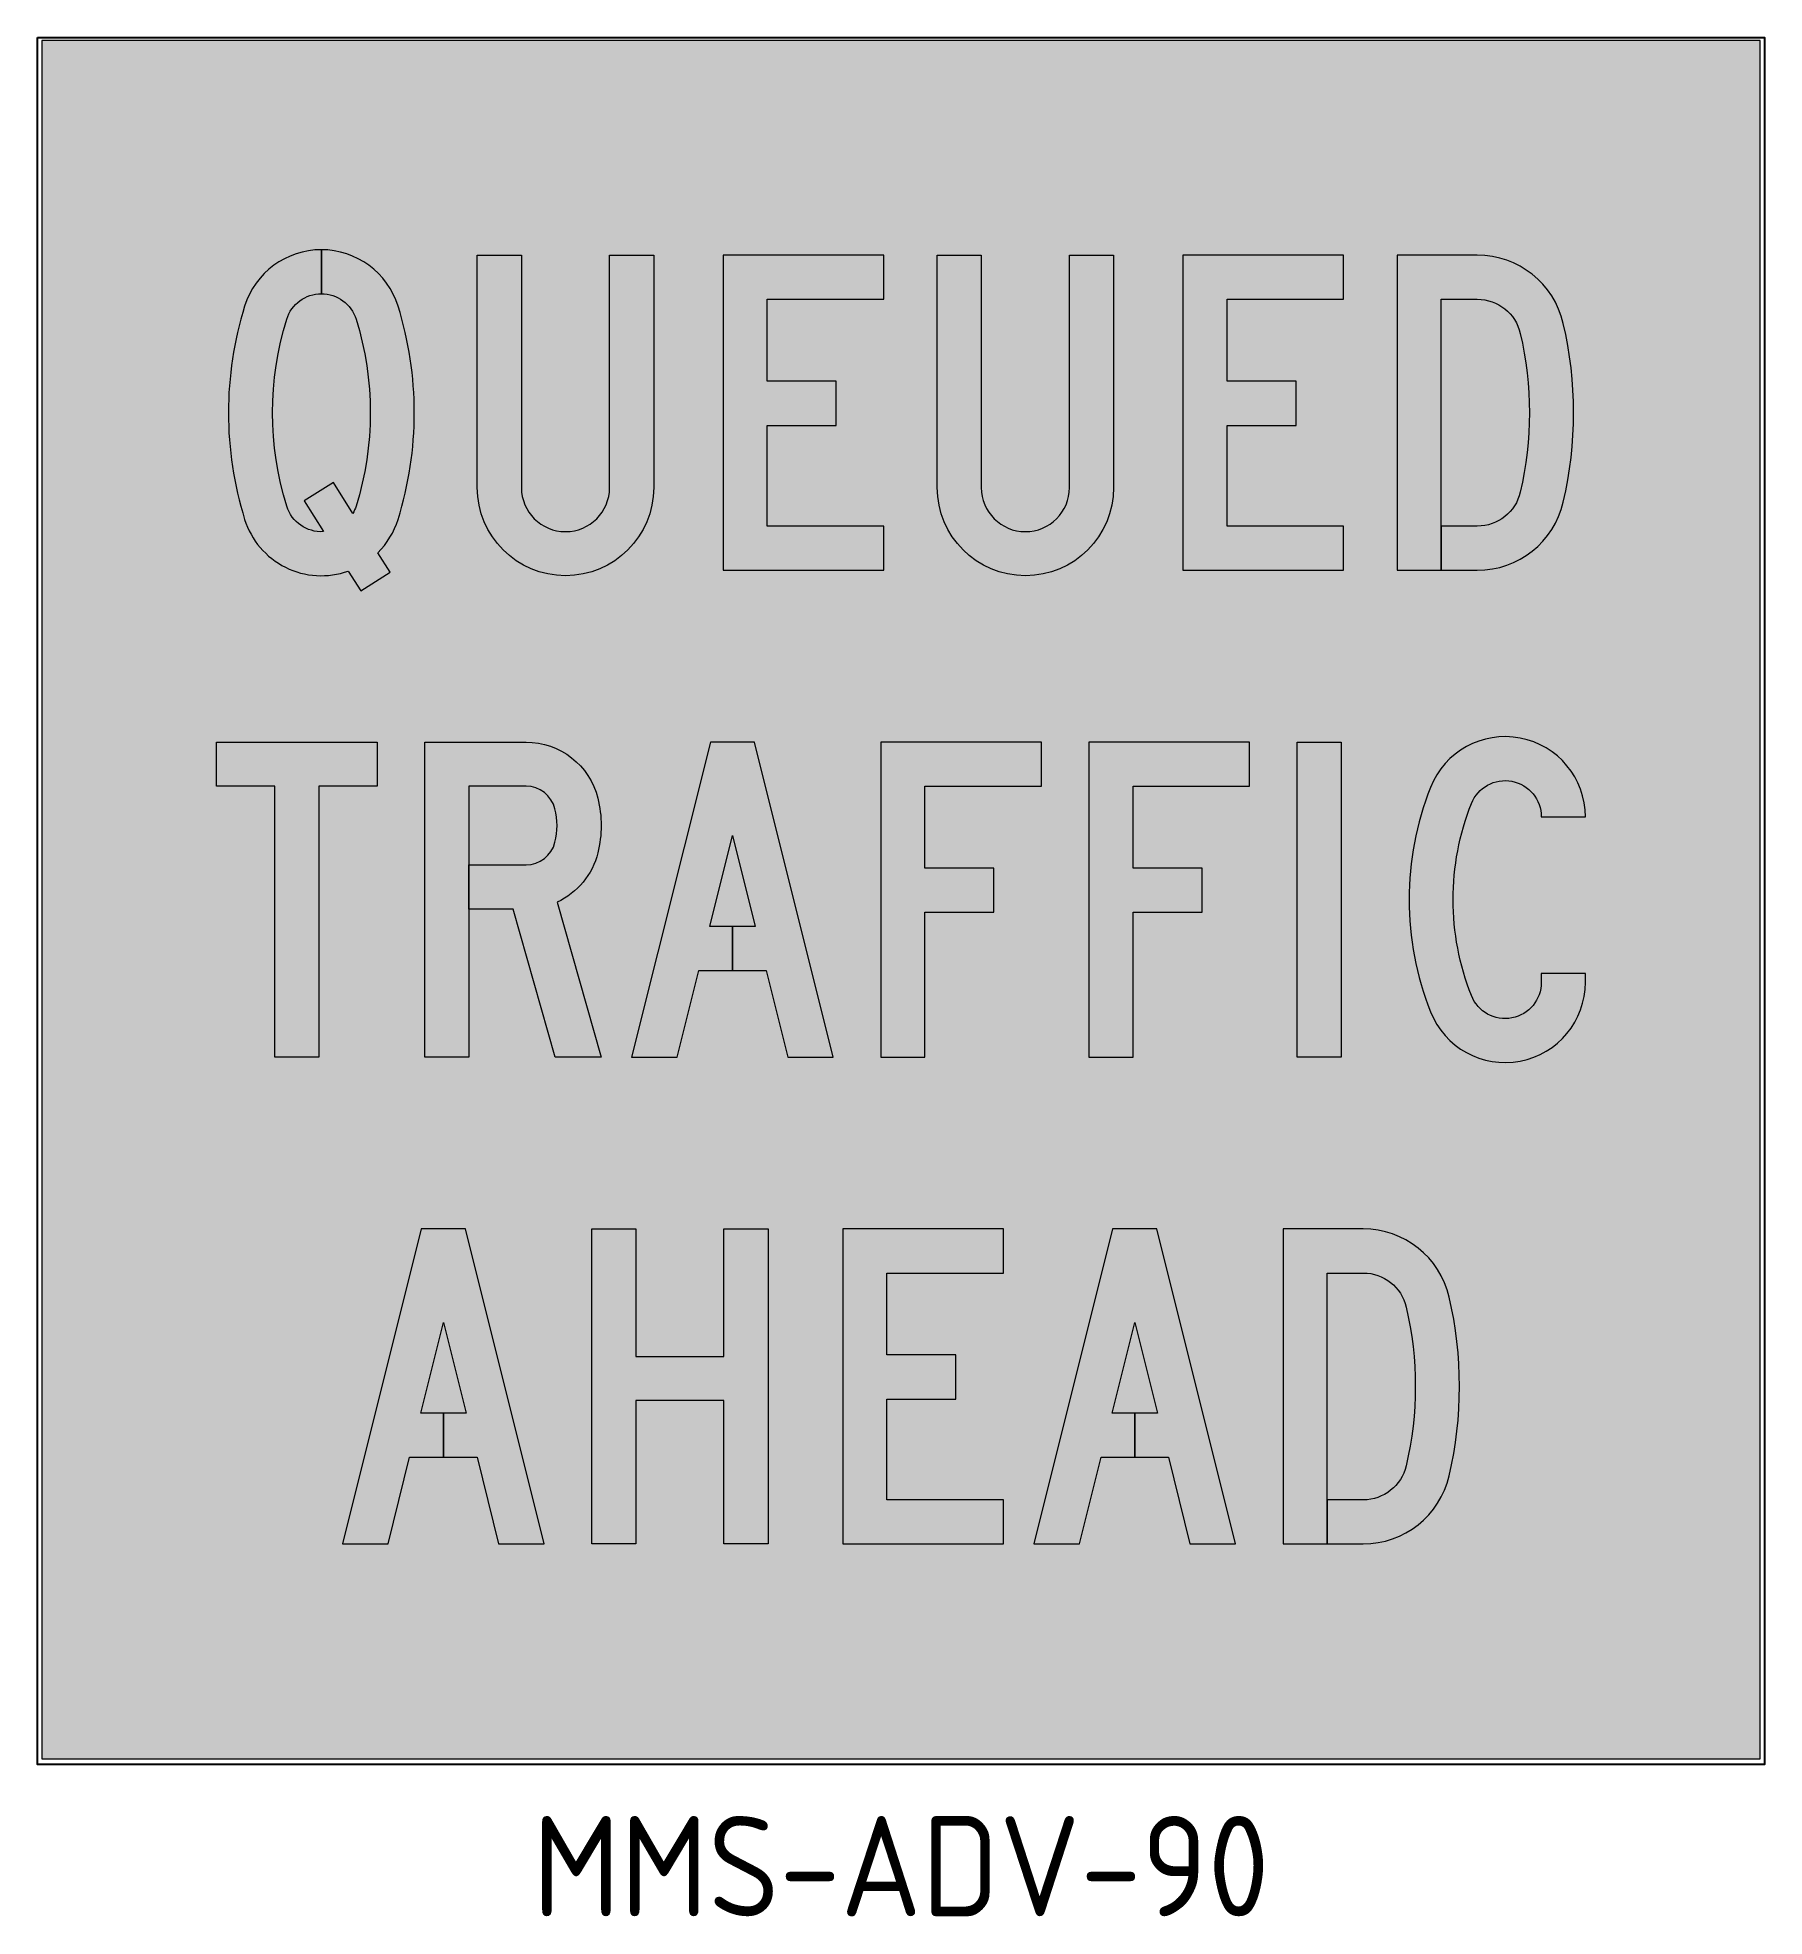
# Model space of a CAD drawing. Header units: millimetres. Extents: x 389.8 to 450.1, y 0.2 to 65.8.
import ezdxf

# ---------------------------------------------------------------- set-up
doc = ezdxf.new("R2010")
doc.units = ezdxf.units.MM
doc.layers.add('DIM', color=1, linetype='Continuous')
doc.layers.add('L18', color=4, linetype='Continuous')
doc.layers.add('GSCOLORFILL', color=7, linetype='Continuous', lineweight=0)
doc.styles.add('T35', font='isocp2.shx', dxfattribs={"height": 3.5})

# ---------------------------------------------------------------- blocks, each defined once
blk = doc.blocks.new('*U26')
at = {"layer": 'GSCOLORFILL', "true_color": 0xfedb00, "transparency": 33554687}
blk.add_hatch(color=40, dxfattribs=at).paths.add_polyline_path([(-300, -300), (300, -300), (300, 300), (-300, 300)])
at = {"layer": 'GSCOLORFILL', "color": 40, "linetype": 'Continuous', "true_color": 0xfedb00, "transparency": 33554687}
blk.add_lwpolyline([(-300, -300), (300, -300), (300, 300), (-300, 300), (-300, -300)], close=True, dxfattribs=at)
blk.add_lwpolyline([(-300, -300), (300, -300), (300, 300), (-300, 300), (-300, -300)], close=True, dxfattribs=at)
blk = doc.blocks.new('*U21')
at = {"layer": 'GSCOLORFILL', "linetype": 'Continuous'}
blk.add_hatch(color=0, dxfattribs=at).paths.add_polyline_path([(78, 200), (50, 200), (0, 0), (28.9, 0), (42.6, 55), (64, 55), (64, 83), (49.6, 83), (64, 140.6), (78.4, 83), (64, 83), (64, 55), (85.4, 55), (99.1, 0), (128, 0)])
at = {"layer": 'GSCOLORFILL', "color": 0}
blk.add_lwpolyline([(64, 83), (49.6, 83), (64, 140.6), (78.4, 83), (64, 83), (64, 55), (85.4, 55), (99.1, 0), (128, 0), (78, 200), (50, 200), (0, 0), (28.9, 0), (42.6, 55), (64, 55)], close=True, dxfattribs=at)
blk = doc.blocks.new('*U22')
at = {"layer": 'GSCOLORFILL', "linetype": 'Continuous'}
blk.add_hatch(color=0, dxfattribs=at).paths.add_polyline_path([(84, 119), (28, 119), (28, 200), (0, 200), (0, 0), (28, 0), (28, 91), (84, 91), (84, 0), (112, 0), (112, 200), (84, 200)])
at = {"layer": 'GSCOLORFILL', "color": 0}
blk.add_lwpolyline([(0, 200), (28, 200), (28, 119), (84, 119), (84, 200), (112, 200), (112, 0), (84, 0), (84, 91), (28, 91), (28, 0), (0, 0)], close=True, dxfattribs=at)
blk = doc.blocks.new('*U23')
at = {"layer": 'GSCOLORFILL', "linetype": 'Continuous'}
blk.add_hatch(color=0, dxfattribs=at).paths.add_polyline_path([(28, 28), (28, 92), (71.8, 92), (71.8, 120), (28, 120), (28, 172), (102, 172), (102, 200), (0, 200), (0, 0), (102, 0), (102, 28)])
at = {"layer": 'GSCOLORFILL', "color": 0}
blk.add_lwpolyline([(28, 28), (28, 92), (71.8, 92), (71.8, 120), (28, 120), (28, 172), (102, 172), (102, 200), (0, 200), (0, 0), (102, 0), (102, 28)], close=True, dxfattribs=at)
blk = doc.blocks.new('*U24')
at = {"layer": 'GSCOLORFILL', "linetype": 'Continuous'}
blk.add_hatch(color=0, dxfattribs=at).paths.add_polyline_path([(78, 200), (50, 200), (0, 0), (28.9, 0), (42.6, 55), (64, 55), (64, 83), (49.6, 83), (64, 140.6), (78.4, 83), (64, 83), (64, 55), (85.4, 55), (99.1, 0), (128, 0)])
at = {"layer": 'GSCOLORFILL', "color": 0}
blk.add_lwpolyline([(64, 83), (49.6, 83), (64, 140.6), (78.4, 83), (64, 83), (64, 55), (85.4, 55), (99.1, 0), (128, 0), (78, 200), (50, 200), (0, 0), (28.9, 0), (42.6, 55), (64, 55)], close=True, dxfattribs=at)
blk = doc.blocks.new('*U25')
at = {"layer": 'GSCOLORFILL', "linetype": 'Continuous'}
blk.add_hatch(color=0, dxfattribs=at).paths.add_polyline_path([(78.2, 150.4, -0.114899), (78.2, 49.6, -0.348682), (50.9, 28), (28, 28), (28, 0), (50.9, 0, 0.348682), (105.5, 43.3, 0.114899), (105.5, 156.7, 0.348682), (50.9, 200), (0, 200), (0, 0), (28, 0), (28, 172), (50.9, 172, -0.348682)])
at = {"layer": 'GSCOLORFILL', "color": 0}
blk.add_lwpolyline([(28, 28), (28, 0), (50.9, 0, 0.348682), (105.5, 43.3, 0.114899), (105.5, 156.7, 0.348682), (50.9, 200), (0, 200), (0, 0), (28, 0), (28, 172), (50.9, 172, -0.348682), (78.2, 150.4, -0.114899), (78.2, 49.6, -0.348682), (50.9, 28)], format="xyb", close=True, dxfattribs=at)
blk = doc.blocks.new('*U20')
at = {"layer": 'GSCOLORFILL', "color": 28}
for name, p, xscale, yscale, zscale in [('*U21', (0, 0), 0.55, 0.55, 0.55), ('*U22', (86.99, 0), 0.5499999999999999, 0.5499999999999999, 0.5499999999999999), ('*U23', (174.65, 0), 0.5499999999999998, 0.5499999999999998, 0.5499999999999998), ('*U24', (241.41, 0), 0.55, 0.55, 0.55), ('*U25', (328.4, 0), 0.55, 0.55, 0.55)]:
    blk.add_blockref(name, p, dxfattribs=dict(at, xscale=xscale, yscale=yscale, zscale=zscale))
blk = doc.blocks.new('*U19')
at = {"layer": 'GSCOLORFILL'}
blk.add_blockref('*U20', (-195, 0), dxfattribs=at)
blk = doc.blocks.new('*U12')
at = {"layer": 'GSCOLORFILL', "linetype": 'Continuous'}
blk.add_hatch(color=0, dxfattribs=at).paths.add_polyline_path([(37, 172), (0, 172), (0, 200), (102, 200), (102, 172), (65, 172), (65, 0), (37, 0)])
at = {"layer": 'GSCOLORFILL', "color": 0}
blk.add_lwpolyline([(37, 172), (0, 172), (0, 200), (102, 200), (102, 172), (65, 172), (65, 0), (37, 0)], close=True, dxfattribs=at)
blk = doc.blocks.new('*U13')
at = {"layer": 'GSCOLORFILL', "linetype": 'Continuous'}
blk.add_hatch(color=0, dxfattribs=at).paths.add_polyline_path([(64.3, 172, -0.344881), (82.7, 157.6, -0.12178), (82.7, 136.4, -0.344881), (64.3, 122), (28, 122), (28, 94), (56.1, 94), (82.9, 0), (112, 0), (84, 98.3, 0.227614), (109.9, 129.7, 0.12178), (109.9, 164.3, 0.344881), (64.3, 200), (0, 200), (0, 0), (28, 0), (28, 172)])
at = {"layer": 'GSCOLORFILL', "color": 0}
blk.add_lwpolyline([(64.3, 122, 0.344881), (82.7, 136.4, 0.12178), (82.7, 157.6, 0.344881), (64.3, 172), (28, 172), (28, 0), (0, 0), (0, 200), (64.3, 200, -0.344881), (109.9, 164.3, -0.12178), (109.9, 129.7, -0.227614), (84, 98.3), (112, 0), (82.9, 0), (56.1, 94), (28, 94), (28, 122)], format="xyb", close=True, dxfattribs=at)
blk = doc.blocks.new('*U14')
at = {"layer": 'GSCOLORFILL', "linetype": 'Continuous'}
blk.add_hatch(color=0, dxfattribs=at).paths.add_polyline_path([(78, 200), (50, 200), (0, 0), (28.9, 0), (42.6, 55), (64, 55), (64, 83), (49.6, 83), (64, 140.6), (78.4, 83), (64, 83), (64, 55), (85.4, 55), (99.1, 0), (128, 0)])
at = {"layer": 'GSCOLORFILL', "color": 0}
blk.add_lwpolyline([(64, 83), (49.6, 83), (64, 140.6), (78.4, 83), (64, 83), (64, 55), (85.4, 55), (99.1, 0), (128, 0), (78, 200), (50, 200), (0, 0), (28.9, 0), (42.6, 55), (64, 55)], close=True, dxfattribs=at)
blk = doc.blocks.new('*U15')
at = {"layer": 'GSCOLORFILL', "linetype": 'Continuous'}
blk.add_hatch(color=0, dxfattribs=at).paths.add_polyline_path([(28, 92), (71.8, 92), (71.8, 120), (28, 120), (28, 172), (102, 172), (102, 200), (0, 200), (0, 0), (28, 0)])
at = {"layer": 'GSCOLORFILL', "color": 0}
blk.add_lwpolyline([(28, 92), (71.8, 92), (71.8, 120), (28, 120), (28, 172), (102, 172), (102, 200), (0, 200), (0, 0), (28, 0)], close=True, dxfattribs=at)
blk = doc.blocks.new('*U16')
at = {"layer": 'GSCOLORFILL', "linetype": 'Continuous'}
blk.add_hatch(color=0, dxfattribs=at).paths.add_polyline_path([(28, 92), (71.8, 92), (71.8, 120), (28, 120), (28, 172), (102, 172), (102, 200), (0, 200), (0, 0), (28, 0)])
at = {"layer": 'GSCOLORFILL', "color": 0}
blk.add_lwpolyline([(28, 92), (71.8, 92), (71.8, 120), (28, 120), (28, 172), (102, 172), (102, 200), (0, 200), (0, 0), (28, 0)], close=True, dxfattribs=at)
blk = doc.blocks.new('*U17')
at = {"layer": 'GSCOLORFILL', "linetype": 'Continuous'}
blk.add_hatch(color=0, dxfattribs=at).paths.add_polyline_path([(0, 200), (28, 200), (28, 0), (0, 0)])
at = {"layer": 'GSCOLORFILL', "color": 0}
blk.add_lwpolyline([(0, 200), (28, 200), (28, 0), (0, 0)], close=True, dxfattribs=at)
blk = doc.blocks.new('*U18')
at = {"layer": 'GSCOLORFILL', "linetype": 'Continuous'}
blk.add_hatch(color=0, dxfattribs=at).paths.add_polyline_path([(84, 152.5), (112, 152.5, 0.827503), (13.6, 171.2, 0.190476), (13.6, 28.8, 0.827503), (112, 47.5), (112, 53), (84, 53), (84, 47.5, -0.827503), (39.6, 39, -0.190476), (39.6, 161, -0.827503)])
at = {"layer": 'GSCOLORFILL', "color": 0}
blk.add_lwpolyline([(84, 47.5, -0.827503), (39.6, 39, -0.190476), (39.6, 161, -0.827503), (84, 152.5), (112, 152.5, 0.827503), (13.6, 171.2, 0.190476), (13.6, 28.8, 0.827503), (112, 47.5), (112, 53), (84, 53)], format="xyb", close=True, dxfattribs=at)
blk = doc.blocks.new('*U11')
at = {"layer": 'GSCOLORFILL', "color": 28}
for name, p, xscale, yscale, zscale in [('*U18', (416.4, 0), 0.55, 0.55, 0.55), ('*U12', (0, 0), 0.5499999999999999, 0.5499999999999999, 0.5499999999999999), ('*U13', (72.69, 0), 0.55, 0.55, 0.55), ('*U14', (144.95, 0), 0.5500000000000002, 0.5500000000000002, 0.5500000000000002), ('*U15', (231.93, 0), 0.55, 0.55, 0.55), ('*U16', (304.62, 0), 0.55, 0.55, 0.55), ('*U17', (377.31, 0), 0.55, 0.55, 0.55)]:
    blk.add_blockref(name, p, dxfattribs=dict(at, xscale=xscale, yscale=yscale, zscale=zscale))
blk = doc.blocks.new('*U10')
at = {"layer": 'GSCOLORFILL'}
blk.add_blockref('*U11', (-239, 0), dxfattribs=at)
blk = doc.blocks.new('*U4')
at = {"layer": 'GSCOLORFILL', "linetype": 'Continuous'}
blk.add_hatch(color=0, dxfattribs=at).paths.add_polyline_path([(81, 40.6, -0.053736), (79, 36.1), (66.6, 55.7), (48, 44), (60.3, 24.5, -0.34381), (37, 40.6, -0.152381), (37, 159.4, -0.328163), (59, 175.5), (59, 203.5, 0.328163), (10.3, 167.7, 0.152381), (10.3, 32.3, 0.426003), (76.1, -0.5), (84, -13), (102.6, -1.3), (94.8, 11.1, 0.123383), (107.7, 32.3, 0.152381), (107.7, 167.7, 0.328109), (59, 203.5), (59, 175.5, -0.328043), (81, 159.4, -0.152381)])
at = {"layer": 'GSCOLORFILL', "color": 0}
blk.add_lwpolyline([(59, 175.5, -0.328043), (81, 159.4, -0.152381), (81, 40.6, -0.053736), (79, 36.1), (66.6, 55.7), (48, 44), (60.3, 24.5, -0.34381), (37, 40.6, -0.152381), (37, 159.4, -0.328163), (59, 175.5), (59, 203.5, 0.328163), (10.3, 167.7, 0.152381), (10.3, 32.3, 0.426003), (76.1, -0.5), (84, -13), (102.6, -1.3), (94.8, 11.1, 0.123383), (107.7, 32.3, 0.152381), (107.7, 167.7, 0.328109), (59, 203.5)], format="xyb", close=True, dxfattribs=at)
blk = doc.blocks.new('*U5')
at = {"layer": 'GSCOLORFILL', "linetype": 'Continuous'}
blk.add_hatch(color=0, dxfattribs=at).paths.add_polyline_path([(84, 52.5, -1), (28, 52.5), (28, 200), (0, 200), (0, 52.5, 1), (112, 52.5), (112, 200), (84, 200)])
at = {"layer": 'GSCOLORFILL', "color": 0}
blk.add_lwpolyline([(28, 200), (28, 52.5, 1), (84, 52.5), (84, 200), (112, 200), (112, 52.5, -1), (0, 52.5), (0, 200)], format="xyb", close=True, dxfattribs=at)
blk = doc.blocks.new('*U6')
at = {"layer": 'GSCOLORFILL', "linetype": 'Continuous'}
blk.add_hatch(color=0, dxfattribs=at).paths.add_polyline_path([(28, 28), (28, 92), (71.8, 92), (71.8, 120), (28, 120), (28, 172), (102, 172), (102, 200), (0, 200), (0, 0), (102, 0), (102, 28)])
at = {"layer": 'GSCOLORFILL', "color": 0}
blk.add_lwpolyline([(28, 28), (28, 92), (71.8, 92), (71.8, 120), (28, 120), (28, 172), (102, 172), (102, 200), (0, 200), (0, 0), (102, 0), (102, 28)], close=True, dxfattribs=at)
blk = doc.blocks.new('*U7')
at = {"layer": 'GSCOLORFILL', "linetype": 'Continuous'}
blk.add_hatch(color=0, dxfattribs=at).paths.add_polyline_path([(84, 52.5, -1), (28, 52.5), (28, 200), (0, 200), (0, 52.5, 1), (112, 52.5), (112, 200), (84, 200)])
at = {"layer": 'GSCOLORFILL', "color": 0}
blk.add_lwpolyline([(28, 200), (28, 52.5, 1), (84, 52.5), (84, 200), (112, 200), (112, 52.5, -1), (0, 52.5), (0, 200)], format="xyb", close=True, dxfattribs=at)
blk = doc.blocks.new('*U8')
at = {"layer": 'GSCOLORFILL', "linetype": 'Continuous'}
blk.add_hatch(color=0, dxfattribs=at).paths.add_polyline_path([(28, 28), (28, 92), (71.8, 92), (71.8, 120), (28, 120), (28, 172), (102, 172), (102, 200), (0, 200), (0, 0), (102, 0), (102, 28)])
at = {"layer": 'GSCOLORFILL', "color": 0}
blk.add_lwpolyline([(28, 28), (28, 92), (71.8, 92), (71.8, 120), (28, 120), (28, 172), (102, 172), (102, 200), (0, 200), (0, 0), (102, 0), (102, 28)], close=True, dxfattribs=at)
blk = doc.blocks.new('*U9')
at = {"layer": 'GSCOLORFILL', "linetype": 'Continuous'}
blk.add_hatch(color=0, dxfattribs=at).paths.add_polyline_path([(78.2, 150.4, -0.114899), (78.2, 49.6, -0.348682), (50.9, 28), (28, 28), (28, 0), (50.9, 0, 0.348682), (105.5, 43.3, 0.114899), (105.5, 156.7, 0.348682), (50.9, 200), (0, 200), (0, 0), (28, 0), (28, 172), (50.9, 172, -0.348682)])
at = {"layer": 'GSCOLORFILL', "color": 0}
blk.add_lwpolyline([(28, 28), (28, 0), (50.9, 0, 0.348682), (105.5, 43.3, 0.114899), (105.5, 156.7, 0.348682), (50.9, 200), (0, 200), (0, 0), (28, 0), (28, 172), (50.9, 172, -0.348682), (78.2, 150.4, -0.114899), (78.2, 49.6, -0.348682), (50.9, 28)], format="xyb", close=True, dxfattribs=at)
blk = doc.blocks.new('*U3')
at = {"layer": 'GSCOLORFILL', "color": 28}
for name, p, xscale, yscale, zscale in [('*U4', (0, 0), 0.5499999999999999, 0.5499999999999999, 0.5499999999999999), ('*U5', (86.9, 0), 0.55, 0.55, 0.55), ('*U6', (172.7, 0), 0.55, 0.55, 0.55), ('*U7', (247.5, 0), 0.5499999999999999, 0.5499999999999999, 0.5499999999999999), ('*U8', (333.3, 0), 0.55, 0.55, 0.55), ('*U9', (408.1, 0), 0.5499999999999998, 0.5499999999999998, 0.5499999999999998)]:
    blk.add_blockref(name, p, dxfattribs=dict(at, xscale=xscale, yscale=yscale, zscale=zscale))
blk = doc.blocks.new('*U2')
at = {"layer": 'GSCOLORFILL'}
blk.add_blockref('*U3', (-234.85, 0), dxfattribs=at)

msp = doc.modelspace()

# ---------------------------------------------------------------- linework, layer by layer
at = {"layer": 'L18'}
msp.add_lwpolyline([(389.792, 65.8), (450.092, 65.8), (450.092, 5.5), (389.792, 5.5)], close=True, dxfattribs=at)

# ---------------------------------------------------------------- block references
at = {"layer": 'GSCOLORFILL', "xscale": 0.1, "yscale": 0.1, "zscale": 0.1}
for name, p in [('*U26', (419.942, 35.7)), ('*U2', (419.942, 47.2)), ('*U10', (419.942, 30.2)), ('*U19', (419.942, 13.2))]:
    msp.add_blockref(name, p, dxfattribs=at)

# ---------------------------------------------------------------- texts
at = {"layer": 'DIM', "color": 3, "insert": (419.943, 3.7), "char_height": 3.5, "width": 16.42483, "attachment_point": 2, "style": 'T35'}
msp.add_mtext('MMS-ADV-90', dxfattribs=at)

doc.saveas('drawing.dxf')
